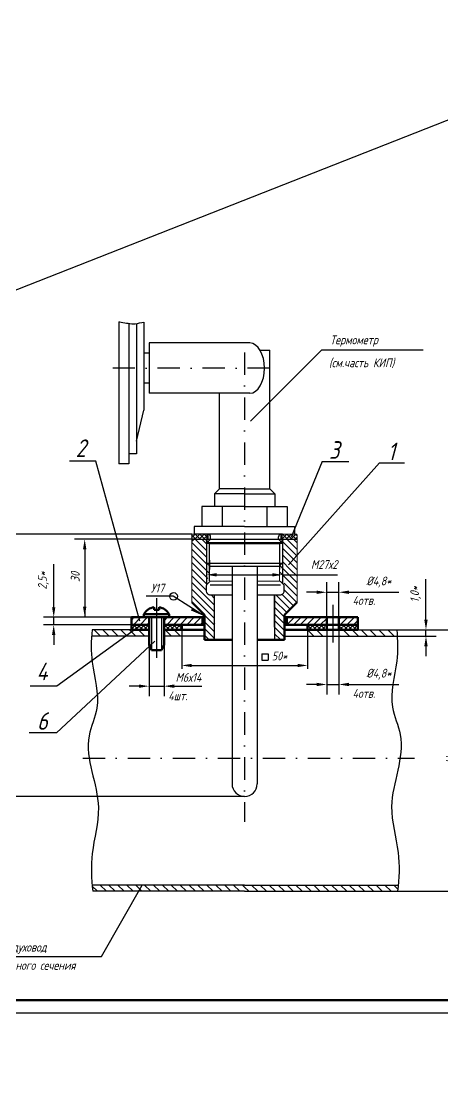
# Model space of a CAD drawing. Header units: inches. Extents: x 2854 to 6563, y -110 to 2015.
# Drawn here: x 5510.4 to 5677.9, y 1356.2 to 1775 of the extents above; entities that cross this region are included whole.
import ezdxf

# ---------------------------------------------------------------- set-up
doc = ezdxf.new("R2010")
doc.units = ezdxf.units.IN
doc.header["$LTSCALE"] = 0.7
doc.header["$MEASUREMENT"] = 0
doc.linetypes.add('DASHDOT', pattern=[25.4, 12.7, -6.35, 0, -6.35])
doc.styles.get("Standard").update_dxf_attribs({"font": 'romand.shx', "width": 0.8, "oblique": 15, "height": 3.5})
doc.dimstyles.get("Standard").update_dxf_attribs({"dimtxt": 3.5, "dimasz": 4, "dimexe": 4, "dimexo": 0, "dimgap": 2, "dimtad": 1, "dimdec": 0, "dimdsep": 46, "dimtxsty": 'Standard', "dimcen": 0.09, "dimadec": 0, "dimazin": 0, "dimtfac": 1, "dimtdec": 0, "dimtmove": 0, "dimatfit": 3, "dimfxl": 0, "dimtolj": 1, "dimtzin": 0, "dimlwd": 25, "dimlwe": 25, "dimarcsym": 0})

# ---------------------------------------------------------------- blocks, each defined once
blk = doc.blocks.new('*D123')
at = {"color": 0, "lineweight": 25}
for p, q in [((5671.2, 1537.07), (5671.2, 1553.25)), ((5659.58, 1533.07), (5675.2, 1533.07)), ((5671.2, 1530.57), (5671.2, 1533.07)), ((5659.77, 1530.57), (5675.2, 1530.57)), ((5671.2, 1526.57), (5671.2, 1522.57))]:
    blk.add_line(p, q, dxfattribs=at)
for points in [[(5670.54, 1537.07), (5671.87, 1537.07), (5671.2, 1533.07)], [(5670.54, 1526.57), (5671.87, 1526.57), (5671.2, 1530.57)]]:
    blk.add_solid(points, dxfattribs=at)
at = {"layer": 'DEFPOINTS', "color": 0, "lineweight": 25}
for p in [(5659.58, 1533.07), (5671.2, 1533.07), (5659.77, 1530.57)]:
    blk.add_point(p, dxfattribs=at)
at = {"color": 0, "lineweight": 25, "insert": (5667.12, 1547.16), "char_height": 3.5, "attachment_point": 5, "rotation": 90}
blk.add_mtext('\\A1;1,0*', dxfattribs=at)
blk = doc.blocks.new('*D124')
at = {"color": 0, "lineweight": 25}
for p, q in [((5659.58, 1533.07), (5688.58, 1533.07)), ((5684.58, 1529.07), (5684.58, 1433.17)), ((5659.95, 1429.17), (5688.58, 1429.17))]:
    blk.add_line(p, q, dxfattribs=at)
for points in [[(5683.91, 1529.07), (5685.25, 1529.07), (5684.58, 1533.07)], [(5683.91, 1433.17), (5685.25, 1433.17), (5684.58, 1429.17)]]:
    blk.add_solid(points, dxfattribs=at)
at = {"layer": 'DEFPOINTS', "color": 0, "lineweight": 25}
for p in [(5659.58, 1533.07), (5659.95, 1429.17), (5684.58, 1429.17)]:
    blk.add_point(p, dxfattribs=at)
at = {"color": 0, "lineweight": 25, "insert": (5680.83, 1481.12), "char_height": 3.5, "attachment_point": 5, "rotation": 90}
blk.add_mtext('\\A1;H', dxfattribs=at)
blk = doc.blocks.new('*D125')
at = {"color": 0, "lineweight": 25}
for p, q in [((5631.78, 1538.07), (5631.78, 1552.01)), ((5636.58, 1538.07), (5636.58, 1552.01)), ((5627.78, 1548.01), (5623.78, 1548.01)), ((5631.78, 1548.01), (5636.58, 1548.01)), ((5640.58, 1548.01), (5660.36, 1548.01))]:
    blk.add_line(p, q, dxfattribs=at)
for points in [[(5627.78, 1548.68), (5627.78, 1547.35), (5631.78, 1548.01)], [(5640.58, 1548.68), (5640.58, 1547.35), (5636.58, 1548.01)]]:
    blk.add_solid(points, dxfattribs=at)
at = {"layer": 'DEFPOINTS', "color": 0, "lineweight": 25}
for p in [(5636.58, 1548.01), (5631.78, 1538.07), (5636.58, 1538.07)]:
    blk.add_point(p, dxfattribs=at)
at = {"color": 0, "lineweight": 25, "insert": (5652.47, 1552.1), "char_height": 3.5, "attachment_point": 5}
blk.add_mtext('\\A1;%%C4,8*', dxfattribs=at)

msp = doc.modelspace()

# ---------------------------------------------------------------- linework, layer by layer
at = {"lineweight": 25}
for p, q in [((3039.38, 697.05), (6390.81, 2015.37)), ((5629.85, 1644.3), (5601.48, 1615.95)), ((5605.25, 1644.27), (5609.18, 1644.27)), ((5609.18, 1589.09), (5609.18, 1644.27)), ((5629.85, 1644.3), (5670.03, 1644.3)), ((5589.18, 1589.09), (5589.18, 1627.09)), ((5556.18, 1608.09), (5559.18, 1620.37)), ((5540, 1600.09), (5529.54, 1600.09)), ((5557.58, 1536.48), (5540, 1600.09)), ((5630.02, 1599.94), (5617.6, 1569.88)), ((5630.02, 1599.94), (5640.53, 1599.94)), ((5652.69, 1599.42), (5616.65, 1558.89)), ((5652.69, 1599.42), (5662.67, 1599.42)), ((5587.18, 1587.09), (5589.18, 1589.09)), ((5609.18, 1589.09), (5611.18, 1587.09)), ((5578.18, 1571.09), (5499.14, 1571.09)), ((5579.56, 1571.09), (5578.09, 1569.62)), ((5579.78, 1569.09), (5578.09, 1570.78)), ((5581.33, 1571.09), (5579.33, 1569.09)), ((5581.55, 1569.09), (5579.55, 1571.09)), ((5583.09, 1571.09), (5581.09, 1569.09)), ((5583.32, 1569.09), (5581.32, 1571.09)), ((5584.36, 1570.59), (5582.86, 1569.09)), ((5584.36, 1569.82), (5583.09, 1571.09)), ((5614.18, 1571.09), (5613.69, 1570.61)), ((5615.94, 1571.09), (5613.94, 1569.09)), ((5616.17, 1569.09), (5614.17, 1571.09)), ((5617.71, 1571.09), (5615.71, 1569.09)), ((5617.94, 1569.09), (5615.94, 1571.09)), ((5619.48, 1571.09), (5617.48, 1569.09)), ((5619.7, 1569.09), (5617.7, 1571.09)), ((5619.96, 1570.6), (5619.47, 1571.09)), ((5579.33, 1569.09), (5531.63, 1569.09)), ((5584.04, 1561.97), (5578.18, 1567.82)), ((5584.04, 1564.62), (5579.57, 1569.09)), ((5584.04, 1567.27), (5582.22, 1569.09)), ((5584.04, 1567.51), (5585.63, 1569.09)), ((5614.17, 1567.51), (5612.58, 1569.09)), ((5614.4, 1569.09), (5613.69, 1569.79)), ((5620.03, 1562.34), (5614.17, 1568.2)), ((5620.03, 1564.99), (5615.93, 1569.09)), ((5620.03, 1567.64), (5618.58, 1569.09)), ((5619.96, 1569.8), (5619.25, 1569.09)), ((5535.63, 1565.09), (5535.63, 1538.07)), ((5584.04, 1559.31), (5578.18, 1565.17)), ((5585.18, 1555.52), (5578.18, 1562.52)), ((5620.03, 1559.69), (5614.17, 1565.55)), ((5619.95, 1557.11), (5614.17, 1562.9)), ((5523.33, 1542.07), (5523.33, 1559.18)), ((5584.55, 1553.5), (5578.18, 1559.87)), ((5620.03, 1551.73), (5613.12, 1558.63)), ((5614.17, 1561.61), (5614.17, 1551.58)), ((5617.3, 1557.11), (5614.17, 1560.24)), ((5583.98, 1551.42), (5578.18, 1557.22)), ((5583.98, 1548.77), (5578.18, 1554.57)), ((5588.02, 1554.95), (5613.03, 1554.95)), ((5620.03, 1549.08), (5613.03, 1556.08)), ((5614.65, 1557.11), (5614.17, 1557.59)), ((5614.17, 1554.95), (5636.12, 1554.95)), ((5620.03, 1554.39), (5617.3, 1557.11)), ((5620.03, 1557.04), (5619.95, 1557.11)), ((5587.18, 1542.91), (5578.18, 1551.91)), ((5620.03, 1546.43), (5614.82, 1551.63)), ((5570.83, 1546.49), (5560.1, 1546.49)), ((5587.18, 1540.26), (5578.18, 1549.26)), ((5587.18, 1537.61), (5578.18, 1546.61)), ((5587.18, 1545.57), (5585.82, 1546.93)), ((5617.22, 1541.28), (5611.58, 1546.93)), ((5618.55, 1542.61), (5614.02, 1547.14)), ((5619.87, 1543.93), (5614.82, 1548.98)), ((5615.9, 1539.95), (5611.09, 1544.76)), ((5615.03, 1538.17), (5611.09, 1542.11)), ((5554.18, 1538.07), (5519.33, 1538.07)), ((5523.33, 1535.07), (5523.33, 1538.07)), ((5554.18, 1536.93), (5555.32, 1538.07)), ((5554.97, 1535.07), (5557.97, 1538.07)), ((5557.62, 1535.07), (5560.62, 1538.07)), ((5567.18, 1536.67), (5568.58, 1538.07)), ((5568.23, 1535.07), (5571.23, 1538.07)), ((5570.88, 1535.07), (5573.88, 1538.07)), ((5573.53, 1535.07), (5576.53, 1538.07)), ((5576.18, 1535.07), (5579.18, 1538.07)), ((5578.84, 1535.07), (5581.84, 1538.07)), ((5587.18, 1534.96), (5583.18, 1538.96)), ((5610.98, 1538.04), (5611, 1538.07)), ((5615.03, 1535.52), (5611.09, 1539.46)), ((5615.96, 1535.07), (5618.96, 1538.07)), ((5618.61, 1535.07), (5621.61, 1538.07)), ((5621.26, 1535.07), (5624.26, 1538.07)), ((5623.91, 1535.07), (5626.91, 1538.07)), ((5626.56, 1535.07), (5629.56, 1538.07)), ((5629.22, 1535.07), (5631.78, 1537.63)), ((5636.58, 1537.13), (5637.52, 1538.07)), ((5637.17, 1535.07), (5640.17, 1538.07)), ((5639.82, 1535.07), (5642.82, 1538.07)), ((5554.18, 1535.07), (5519.33, 1535.07)), ((5557.26, 1534.39), (5524.58, 1510.64)), ((5561.18, 1533.07), (5538.55, 1533.07)), ((5541.85, 1530.57), (5539.35, 1533.07)), ((5545.39, 1530.57), (5542.89, 1533.07)), ((5548.92, 1530.57), (5546.42, 1533.07)), ((5552.46, 1530.57), (5549.96, 1533.07)), ((5555.99, 1530.57), (5553.49, 1533.07)), ((5555.85, 1535.07), (5554.18, 1533.39)), ((5561.18, 1535.07), (5554.18, 1535.07)), ((5555.26, 1533.07), (5554.18, 1534.15)), ((5561.18, 1533.07), (5554.18, 1533.07)), ((5561.18, 1533.07), (5554.18, 1533.07)), ((5561.18, 1533.07), (5554.18, 1533.07)), ((5561.18, 1533.07), (5554.18, 1533.07)), ((5561.18, 1533.07), (5554.18, 1533.07)), ((5557.03, 1533.07), (5555.03, 1535.07)), ((5557.62, 1535.07), (5555.62, 1533.07)), ((5558.8, 1533.07), (5556.8, 1535.07)), ((5559.53, 1530.57), (5557.03, 1533.07)), ((5559.39, 1535.07), (5557.39, 1533.07)), ((5560.56, 1533.07), (5558.56, 1535.07)), ((5561.16, 1535.07), (5559.16, 1533.07)), ((5560.27, 1535.07), (5561.18, 1535.97)), ((5561.18, 1534.22), (5560.33, 1535.07)), ((5561.18, 1532.45), (5560.56, 1533.07)), ((5561.18, 1533.32), (5560.93, 1533.07)), ((5568.23, 1535.07), (5567.18, 1534.02)), ((5574.18, 1535.07), (5567.18, 1535.07)), ((5567.63, 1533.07), (5567.18, 1533.52)), ((5583.18, 1533.07), (5567.18, 1533.07)), ((5583.18, 1533.07), (5567.18, 1533.07)), ((5583.18, 1533.07), (5567.18, 1533.07)), ((5583.18, 1533.07), (5567.18, 1533.07)), ((5583.18, 1533.07), (5567.18, 1533.07)), ((5583.18, 1533.07), (5567.18, 1533.07)), ((5569.4, 1533.07), (5567.4, 1535.07)), ((5570.13, 1530.57), (5567.63, 1533.07)), ((5570, 1535.07), (5568, 1533.07)), ((5571.17, 1533.07), (5569.17, 1535.07)), ((5571.76, 1535.07), (5569.76, 1533.07)), ((5572.94, 1533.07), (5570.94, 1535.07)), ((5573.67, 1530.57), (5571.17, 1533.07)), ((5573.53, 1535.07), (5571.53, 1533.07)), ((5574.18, 1533.59), (5572.7, 1535.07)), ((5574.18, 1533.95), (5573.3, 1533.07)), ((5574.18, 1533.07), (5574.18, 1517.63)), ((5581.49, 1535.07), (5582.48, 1536.06)), ((5587.18, 1532.31), (5583.18, 1536.31)), ((5587.1, 1529.74), (5583.18, 1533.66)), ((5586.79, 1535.07), (5587.38, 1535.66)), ((5615.03, 1532.87), (5611.09, 1536.81)), ((5615.03, 1530.22), (5611.09, 1534.15)), ((5615.03, 1536.64), (5615.05, 1536.66)), ((5615.03, 1533.07), (5644.18, 1533.07)), ((5615.03, 1533.07), (5643.77, 1533.07)), ((5615.03, 1533.07), (5643.92, 1533.07)), ((5615.03, 1533.07), (5642.34, 1533.07)), ((5625.97, 1533.07), (5623.97, 1535.07)), ((5624.18, 1535.07), (5644.18, 1535.07)), ((5624.18, 1533.07), (5624.18, 1517.63)), ((5626.7, 1530.57), (5624.2, 1533.07)), ((5626.56, 1535.07), (5624.56, 1533.07)), ((5627.74, 1533.07), (5625.74, 1535.07)), ((5628.33, 1535.07), (5626.33, 1533.07)), ((5629.51, 1533.07), (5627.51, 1535.07)), ((5630.24, 1530.57), (5627.74, 1533.07)), ((5630.1, 1535.07), (5628.1, 1533.07)), ((5631.18, 1533.16), (5629.27, 1535.07)), ((5631.18, 1534.38), (5629.87, 1533.07)), ((5631.18, 1534.93), (5631.04, 1535.07)), ((5638.94, 1535.07), (5637.18, 1533.31)), ((5637.18, 1535.07), (5644.18, 1535.07)), ((5638.34, 1533.07), (5637.18, 1534.23)), ((5640.11, 1533.07), (5638.11, 1535.07)), ((5640.84, 1530.57), (5638.34, 1533.07)), ((5640.71, 1535.07), (5638.71, 1533.07)), ((5641.88, 1533.07), (5639.88, 1535.07)), ((5642.47, 1535.07), (5640.47, 1533.07)), ((5643.65, 1533.07), (5641.65, 1535.07)), ((5644.38, 1530.57), (5641.88, 1533.07)), ((5644.18, 1535.01), (5642.24, 1533.07)), ((5642.47, 1535.07), (5644.18, 1536.77)), ((5644.18, 1534.3), (5643.42, 1535.07)), ((5644.18, 1533.24), (5644.01, 1533.07)), ((5644.18, 1533.07), (5659.58, 1533.07)), ((5647.92, 1530.57), (5645.42, 1533.07)), ((5651.45, 1530.57), (5648.95, 1533.07)), ((5654.99, 1530.57), (5652.49, 1533.07)), ((5658.52, 1530.57), (5656.02, 1533.07)), ((5659.58, 1533.05), (5659.56, 1533.07)), ((5523.33, 1531.07), (5523.33, 1527.07)), ((5563.44, 1528.62), (5524.44, 1492.11)), ((5561.18, 1530.57), (5538.36, 1530.57)), ((5583.18, 1530.57), (5567.18, 1530.57)), ((5585.1, 1529.08), (5583.18, 1531)), ((5613.51, 1529.08), (5611.09, 1531.5)), ((5614.67, 1530.57), (5659.77, 1530.57)), ((5631.78, 1530.57), (5631.78, 1507.37)), ((5636.58, 1530.57), (5636.58, 1507.37)), ((5637.31, 1530.57), (5637.18, 1530.7)), ((5561.18, 1527.07), (5561.18, 1506.7)), ((5562.18, 1525.07), (5562.18, 1527.13)), ((5567.18, 1527.07), (5567.18, 1506.7)), ((5605.96, 1523.58), (5608.46, 1523.58)), ((5605.96, 1523.58), (5605.96, 1521.08)), ((5605.96, 1521.08), (5608.46, 1521.08)), ((5608.46, 1523.58), (5608.46, 1521.08)), ((5578.18, 1518.93), (5620.18, 1518.93)), ((5524.58, 1510.64), (5514.01, 1510.64)), ((5557.18, 1510.7), (5553.28, 1510.7)), ((5561.18, 1510.7), (5567.18, 1510.7)), ((5571.18, 1510.7), (5582.12, 1510.7)), ((5627.78, 1511.37), (5623.78, 1511.37)), ((5631.78, 1511.37), (5636.58, 1511.37)), ((5640.58, 1511.37), (5660.36, 1511.37)), ((5524.44, 1492.11), (5513.6, 1492.11)), ((5599.18, 1466.9), (5499.14, 1466.9)), ((5599.18, 1431.67), (5538.58, 1431.67)), ((5540.71, 1429.17), (5538.61, 1431.27)), ((5599.18, 1429.17), (5538.84, 1429.17)), ((5544.25, 1429.17), (5541.75, 1431.67)), ((5542.31, 1403.26), (5558.41, 1431.67)), ((5547.78, 1429.17), (5545.28, 1431.67)), ((5551.32, 1429.17), (5548.82, 1431.67)), ((5554.86, 1429.17), (5552.36, 1431.67)), ((5558.39, 1429.17), (5555.89, 1431.67)), ((5561.93, 1429.17), (5559.43, 1431.67)), ((5565.46, 1429.17), (5562.96, 1431.67)), ((5569, 1429.17), (5566.5, 1431.67)), ((5572.53, 1429.17), (5570.03, 1431.67)), ((5576.07, 1429.17), (5573.57, 1431.67)), ((5579.6, 1429.17), (5577.1, 1431.67)), ((5583.14, 1429.17), (5580.64, 1431.67)), ((5586.68, 1429.17), (5584.18, 1431.67)), ((5590.21, 1429.17), (5587.71, 1431.67)), ((5593.75, 1429.17), (5591.25, 1431.67)), ((5597.28, 1429.17), (5594.78, 1431.67)), ((5599.18, 1430.81), (5598.32, 1431.67)), ((5599.18, 1431.67), (5660.21, 1431.67)), ((5600.82, 1429.17), (5599.18, 1430.81)), ((5599.18, 1429.17), (5659.95, 1429.17)), ((5604.35, 1429.17), (5601.85, 1431.67)), ((5607.89, 1429.17), (5605.39, 1431.67)), ((5611.42, 1429.17), (5608.92, 1431.67)), ((5614.96, 1429.17), (5612.46, 1431.67)), ((5618.5, 1429.17), (5616, 1431.67)), ((5622.03, 1429.17), (5619.53, 1431.67)), ((5625.57, 1429.17), (5623.07, 1431.67)), ((5629.1, 1429.17), (5626.6, 1431.67)), ((5632.64, 1429.17), (5630.14, 1431.67)), ((5636.17, 1429.17), (5633.67, 1431.67)), ((5639.71, 1429.17), (5637.21, 1431.67)), ((5643.24, 1429.17), (5640.74, 1431.67)), ((5646.78, 1429.17), (5644.28, 1431.67)), ((5650.32, 1429.17), (5647.82, 1431.67)), ((5653.85, 1429.17), (5651.35, 1431.67)), ((5657.39, 1429.17), (5654.89, 1431.67)), ((5660.05, 1430.05), (5658.42, 1431.67)), ((5489.38, 1403.26), (5542.31, 1403.26))]:
    msp.add_line(p, q, dxfattribs=at)
at = {"linetype": 'Continuous'}
for p, q in [((5549.18, 1655.47), (5549.18, 1599.09)), ((5553.18, 1654.85), (5553.18, 1599.09)), ((5556.18, 1654.8), (5556.18, 1603.09)), ((5559.18, 1655.4), (5559.18, 1620.37)), ((5561.18, 1647.09), (5561.18, 1627.09)), ((5587.18, 1587.09), (5587.18, 1582.09)), ((5611.18, 1587.09), (5611.18, 1582.09)), ((5582.18, 1582.09), (5582.18, 1574.09)), ((5590.18, 1582.09), (5590.18, 1574.09)), ((5608.03, 1582.09), (5608.03, 1574.09)), ((5616.03, 1582.09), (5616.03, 1574.09)), ((5579.18, 1574.09), (5579.18, 1571.09)), ((5619.03, 1574.09), (5619.03, 1571.09)), ((5594.18, 1558.44), (5594.18, 1471.9)), ((5604.18, 1558.44), (5604.18, 1471.9)), ((5564.18, 1545.68), (5564.18, 1521.98)), ((5634.18, 1542.97), (5634.18, 1528.03)), ((5562.18, 1538.07), (5562.18, 1525.07)), ((5566.18, 1538.07), (5566.18, 1525.07)), ((5631.78, 1533.07), (5631.78, 1530.57)), ((5636.58, 1533.07), (5636.58, 1530.57))]:
    msp.add_line(p, q, dxfattribs=at)
for p, q in [((5601.21, 1647.09), (5561.18, 1647.09)), ((5601.21, 1647.09), (5576.87, 1647.09)), ((5561.18, 1643.09), (5559.18, 1643.09)), ((5561.18, 1631.09), (5559.18, 1631.09)), ((5601.21, 1627.09), (5561.18, 1627.09)), ((5601.21, 1627.09), (5577.15, 1627.09)), ((5556.18, 1603.09), (5553.18, 1603.09)), ((5553.18, 1599.09), (5549.18, 1599.09)), ((5599.18, 1589.09), (5589.18, 1589.09)), ((5599.18, 1589.09), (5609.18, 1589.09)), ((5599.18, 1587.09), (5587.18, 1587.09)), ((5599.18, 1587.09), (5611.18, 1587.09)), ((5593.18, 1582.09), (5582.18, 1582.09)), ((5599.18, 1582.09), (5582.18, 1582.09)), ((5599.18, 1582.09), (5616.03, 1582.09)), ((5599.18, 1574.09), (5579.18, 1574.09)), ((5599.18, 1571.09), (5579.18, 1571.09)), ((5599.18, 1574.09), (5619.03, 1574.09)), ((5614.18, 1571.09), (5599.18, 1571.09)), ((5584.02, 1567.51), (5599.18, 1567.51)), ((5584.04, 1569.02), (5584.04, 1565.88)), ((5585.63, 1568.8), (5585.63, 1570.09)), ((5605.03, 1567.51), (5614.17, 1567.51)), ((5612.64, 1569.02), (5612.64, 1570.09)), ((5613.03, 1567.51), (5613.03, 1565.88)), ((5614.17, 1569.02), (5614.17, 1565.88)), ((5584.04, 1565.88), (5584.04, 1554.43)), ((5613.03, 1565.88), (5613.03, 1560.77)), ((5614.17, 1565.88), (5614.17, 1554.43)), ((5584.02, 1559.64), (5599.18, 1559.64)), ((5584.02, 1559.64), (5585.18, 1558.48)), ((5585.18, 1560.77), (5585.18, 1557.11)), ((5585.18, 1558.44), (5599.18, 1558.44)), ((5599.18, 1559.64), (5614.14, 1559.64)), ((5599.18, 1558.44), (5613.03, 1558.44)), ((5613.03, 1560.77), (5613.03, 1557.11)), ((5614.14, 1559.64), (5613.03, 1558.54)), ((5584.04, 1554.43), (5584.04, 1550.86)), ((5614.17, 1554.43), (5614.17, 1553.58)), ((5583.26, 1538.45), (5570.83, 1546.49)), ((5587.18, 1529.08), (5587.18, 1546.93)), ((5611.03, 1534.09), (5611.03, 1546.93)), ((5302.11, 1380.88), (5896.11, 1380.88))]:
    msp.add_line(p, q)
at = {"linetype": 'DASHDOT'}
for p, q in [((5599.18, 1643.34), (5599.18, 1456.76)), ((5609.18, 1637.09), (5546.77, 1637.09))]:
    msp.add_line(p, q, dxfattribs=at)
at = {"lineweight": 50}
for p, q in [((5584.45, 1571.09), (5584.45, 1569.09)), ((5613.76, 1571.09), (5613.76, 1569.09)), ((5599.18, 1567.49), (5585.18, 1567.49)), ((5613.03, 1567.49), (5599.18, 1567.49)), ((5583.18, 1539.08), (5578.18, 1544.08)), ((5615.03, 1539.08), (5620.03, 1544.08)), ((5583.18, 1538.07), (5554.18, 1538.07)), ((5569.18, 1539.35), (5559.18, 1539.35)), ((5565.18, 1541.05), (5563.18, 1541.05)), ((5615.03, 1538.07), (5644.18, 1538.07)), ((5631.78, 1533.07), (5631.78, 1538.07)), ((5636.58, 1533.07), (5636.58, 1538.07)), ((5561.18, 1535.07), (5554.18, 1535.07)), ((5561.18, 1533.07), (5554.18, 1533.07)), ((5583.18, 1535.07), (5567.18, 1535.07)), ((5583.18, 1533.07), (5567.18, 1533.07)), ((5615.03, 1535.07), (5644.18, 1535.07)), ((5644.18, 1533.07), (5615.03, 1533.07)), ((5561.18, 1527.07), (5562.18, 1525.07)), ((5566.18, 1525.07), (5562.18, 1525.07)), ((5567.18, 1527.07), (5566.18, 1525.07)), ((5310.11, 1385.88), (5891.11, 1385.88))]:
    msp.add_line(p, q, dxfattribs=at)
at = {"color": 0}
for p, q in [((5578.18, 1568.19), (5579.08, 1569.09)), ((5613.32, 1546.85), (5613.41, 1546.94)), ((5586.45, 1529.08), (5587.18, 1529.82))]:
    msp.add_line(p, q, dxfattribs=at)
at = {"linetype": 'Continuous', "lineweight": 50}
for p, q in [((5563.18, 1542.03), (5563.18, 1541.05)), ((5565.18, 1542.03), (5565.18, 1541.05)), ((5554.18, 1538.07), (5554.18, 1533.07)), ((5559.18, 1539.35), (5559.18, 1538.05)), ((5561.18, 1538.07), (5561.18, 1527.07)), ((5567.18, 1538.07), (5567.18, 1527.07)), ((5569.18, 1539.35), (5569.18, 1538.05)), ((5582.48, 1538.07), (5582.48, 1535.07)), ((5583.18, 1539.08), (5583.18, 1529.08)), ((5615.03, 1539.08), (5615.03, 1529.08)), ((5615.88, 1538.07), (5615.88, 1535.07)), ((5644.18, 1538.07), (5644.18, 1533.07)), ((5644.18, 1538.07), (5644.18, 1533.07)), ((5561.18, 1535.07), (5561.18, 1533.07)), ((5567.18, 1535.07), (5567.18, 1533.07)), ((5574.18, 1535.07), (5574.18, 1533.07)), ((5624.18, 1535.07), (5624.18, 1533.07))]:
    msp.add_line(p, q, dxfattribs=at)
at = {"color": 0, "linetype": 'ByBlock', "lineweight": 50}
for p, q in [((5594.18, 1529.08), (5583.18, 1529.08)), ((5615.03, 1529.08), (5604.18, 1529.08))]:
    msp.add_line(p, q, dxfattribs=at)
at = {"linetype": 'DASHDOT', "lineweight": 25}
msp.add_line((5534.86, 1482.12), (5666.58, 1482.12), dxfattribs=at)
for points, const_width in [([(5599.18, 1571.09), (5578.18, 1571.09)], 0.5), ([(5578.18, 1571.09), (5578.18, 1565.88)], 0.5), ([(5614.63, 1571.09), (5599.18, 1571.09)], 0.5), ([(5613.12, 1571.09), (5620.03, 1571.09)], 0.5), ([(5620.03, 1571.09), (5620.03, 1565.88)], 0.5), ([(5599.18, 1569.09), (5578.18, 1569.09)], 0.5), ([(5585.18, 1567.49), (5583.58, 1569.09)], 0.5), ([(5585.18, 1567.49), (5585.18, 1565.88)], 0.5), ([(5593.18, 1569.09), (5586.93, 1569.09)], 0.5), ([(5599.18, 1569.09), (5609.78, 1569.09)], 0.5), ([(5614.63, 1569.09), (5605.03, 1569.09)], 0.5), ([(5613.03, 1567.49), (5614.63, 1569.09)], 0.5), ([(5613.03, 1567.49), (5613.03, 1565.88)], 0.5), ([(5613.12, 1569.09), (5620.03, 1569.09)], 0.5), ([(5578.18, 1565.88), (5578.18, 1554.43)], 0.5), ([(5585.18, 1565.88), (5585.18, 1552.43)], 0.5), ([(5613.03, 1565.88), (5613.03, 1552.43)], 0.5), ([(5620.03, 1565.88), (5620.03, 1554.43)], 0.5), ([(5578.18, 1554.43), (5578.18, 1544.08)], 0.5), ([(5578.18, 1554.84), (5578.18, 1544.08)], 0.25), ([(5620.03, 1554.43), (5620.03, 1544.08)], 0.5), ([(5620.03, 1554.58), (5620.03, 1544.08)], 0.25), ([(5583.98, 1550.51), (5583.98, 1548.53)], 0.5), ([(5584.27, 1551.22), (5585.48, 1552.43)], 0.5), ([(5594.18, 1552.43), (5585.18, 1552.43)], 0.5), ([(5594.18, 1550.93), (5585.38, 1550.93)], 0.5), ([(5594.18, 1550.93), (5585.58, 1550.93)], 0.5), ([(5613.32, 1552.43), (5604.18, 1552.43)], 0.5), ([(5604.18, 1550.93), (5613.22, 1550.93)], 0.5), ([(5604.18, 1550.93), (5613.42, 1550.93)], 0.5), ([(5613.03, 1552.43), (5607.03, 1552.43)], 0.5), ([(5614.53, 1551.22), (5613.32, 1552.43)], 0.5), ([(5614.82, 1550.51), (5614.82, 1548.53)], 0.5), ([(5591.18, 1546.93), (5585.58, 1546.93)], 0.5), ([(5594.18, 1546.93), (5585.58, 1546.93)], 0.5), ([(5587.2, 1529.08), (5587.2, 1546.93)], 0.5), ([(5604.18, 1546.93), (5613.22, 1546.93)], 0.5), ([(5607.03, 1546.93), (5613.22, 1546.93)], 0.5), ([(5611.09, 1529.08), (5611.09, 1546.93)], 0.5)]:
    msp.add_lwpolyline(points, dxfattribs=dict(const_width=const_width))
at = {"const_width": 0.5}
for points in [[(5584.27, 1551.22, 0.198912), (5583.98, 1550.51, 0.198912)], [(5614.53, 1551.22, -0.198912), (5614.82, 1550.51, -0.198912)], [(5583.98, 1548.53, 0.414214), (5585.58, 1546.93, 0.414214)], [(5614.82, 1548.53, -0.414214), (5613.22, 1546.93, -0.414214)]]:
    msp.add_lwpolyline(points, format="xyb", dxfattribs=at)
msp.add_lwpolyline([(5583.26, 1538.45, 0, 1, 0), (5578.06, 1541.23, 1, 1, 0)], format="xyseb")
msp.add_circle((5570.95, 1546.38), 1.5)
for centre, start, end in [((5584.63, 1570.09), 0, 90), ((5613.64, 1570.09), 90, 180)]:
    msp.add_arc(centre, 1, start, end)
at = {"lineweight": 50}
for centre, start, end in [((5563.63, 1537.05), 95.1768, 152.6129), ((5564.73, 1537.05), 27.3871, 84.8232)]:
    msp.add_arc(centre, 5, start, end, dxfattribs=at)
at = {"lineweight": 25}
msp.add_arc((5599.18, 1471.9), 5, 180, 0, dxfattribs=at)
msp.add_ellipse((5601.17, 1637.09), major_axis=(-0.04, 10), ratio=0.588942, start_param=3.141944, end_param=6.269404, dxfattribs=at)
for points, knots in [([(5549.18, 1655.47), (5549.49, 1655.45), (5551.78, 1655.17), (5554.93, 1654.25), (5558.03, 1655.23), (5559.18, 1655.4)], [7.62057, 7.62057, 7.62057, 7.62057, 8.491434, 14.135611, 17.59234, 17.59234, 17.59234, 17.59234]), ([(5538.55, 1533.07), (5538.16, 1528.79), (5537.97, 1518.39), (5542.68, 1504.07), (5533.64, 1485.54), (5544.12, 1465.79), (5537.8, 1445.3), (5538.24, 1434.19), (5538.84, 1429.17)], [13.314874, 13.314874, 13.314874, 13.314874, 26.203933, 44.532425, 55.889617, 84.69372, 103.092718, 118.211579, 118.211579, 118.211579, 118.211579]), ([(5659.58, 1533.07), (5659.97, 1528.93), (5660.18, 1518.68), (5655.62, 1504.48), (5664.79, 1486.02), (5654.45, 1466.19), (5660.97, 1445.6), (5660.56, 1434.34), (5659.95, 1429.17)], [13.755053, 13.755053, 13.755053, 13.755053, 26.203933, 44.532425, 55.889617, 84.69372, 103.092718, 118.652279, 118.652279, 118.652279, 118.652279])]:
    msp.add_open_spline(points, degree=3, knots=knots, dxfattribs=at)
for points in [[(5534.97, 1565.09), (5536.3, 1565.09), (5535.63, 1569.09)], [(5588.02, 1555.61), (5588.02, 1554.28), (5584.02, 1554.95)], [(5610.17, 1555.61), (5610.17, 1554.28), (5614.17, 1554.95)], [(5522.66, 1542.07), (5523.99, 1542.07), (5523.33, 1538.07)], [(5534.97, 1542.26), (5536.3, 1542.26), (5535.63, 1538.26)], [(5522.66, 1531.07), (5523.99, 1531.07), (5523.33, 1535.07)], [(5578.18, 1519.59), (5578.18, 1518.26), (5574.18, 1518.93)], [(5620.18, 1519.59), (5620.18, 1518.26), (5624.18, 1518.93)], [(5627.78, 1512.04), (5627.78, 1510.7), (5631.78, 1511.37)], [(5640.58, 1512.04), (5640.58, 1510.7), (5636.58, 1511.37)], [(5557.18, 1511.37), (5557.18, 1510.03), (5561.18, 1510.7)], [(5571.18, 1511.37), (5571.18, 1510.03), (5567.18, 1510.7)]]:
    msp.add_solid(points, dxfattribs=at)
at = {"layer": 'DEFPOINTS', "color": 0, "linetype": 'ByBlock'}
for p in [(5583.92, 1572.04), (5578.18, 1569.09), (5578.18, 1569.09), (5578.18, 1569.08), (5621.14, 1568.86), (5614.54, 1563.35), (5583.71, 1557.1), (5583.71, 1555.93), (5584.01, 1554.7), (5584.01, 1554.7), (5614.85, 1554.7), (5585.98, 1552.7), (5585.58, 1546.93), (5585.58, 1546.93), (5613.22, 1546.93), (5587.2, 1540.81)]:
    msp.add_point(p, dxfattribs=at)

# ---------------------------------------------------------------- texts
at = {"lineweight": 25, "attachment_point": 1}
for s, insert, char_height, width in [('Термометр', (5633.1, 1650.05), 3.5, 79.017), ('(см.часть КИП)', (5632.69, 1640.95), 3.5, 70.1575), ('2', (5532.07, 1608.77), 7, 31.6939), ('3', (5632.69, 1608.04), 7, 31.6939), ('1', (5655.98, 1607.49), 7, 31.6939), ('У17', (5561.92, 1551.4), 3.5, 15.4142), ('4отв.', (5642.02, 1546.5), 3.5, 17.9366), ('4', (5516.48, 1520.05), 7, 31.6939), ('4шт.', (5568.81, 1508.6), 3.5, 17.9366), ('4отв.', (5642.02, 1509.56), 3.5, 17.9366), ('6', (5516.7, 1500.36), 7, 31.6939), ('Воздуховод ', (5500.77, 1408.71), 3.5, 55.7083), ('прямоугольного сечения', (5487.76, 1401.47), 3.5, 65.7531)]:
    msp.add_mtext(s, dxfattribs=dict(at, insert=insert, char_height=char_height, width=width))
at = {"lineweight": 25, "char_height": 3.5, "attachment_point": 5}
for s, insert in [('М27х2', (5630.76, 1559.03)), ('50*', (5613, 1522.68)), ('\\A1;%%C4,8*', (5652.47, 1515.45)), ('\\A1;М6х14', (5576.86, 1514.18))]:
    msp.add_mtext(s, dxfattribs=dict(at, insert=insert))
at = {"lineweight": 25, "char_height": 3.5, "attachment_point": 5, "rotation": 90}
for s, insert in [('\\A1;2,5*', (5519.24, 1552.63)), ('\\A1;30', (5531.88, 1554.09))]:
    msp.add_mtext(s, dxfattribs=dict(at, insert=insert))

# ---------------------------------------------------------------- dimensions: what is measured, and where the dimension line sits
at = {"lineweight": 25}
dim = msp.add_linear_dim(base=(5636.58, 1548.01), p1=(5631.78, 1538.07), p2=(5636.58, 1538.07), text='%%C4,8*', dimstyle='Standard', dxfattribs=at)
dim.commit()
dim.dimension.update_dxf_attribs({"geometry": '*D125', "text_midpoint": (5652.47, 1552.1)})
for base, p1, p2, text, picture, middle in [((5671.2, 1533.07), (5659.77, 1530.57), (5659.58, 1533.07), '1,0*', '*D123', (5667.12, 1547.16)), ((5684.58, 1429.17), (5659.58, 1533.07), (5659.95, 1429.17), 'H', '*D124', (5680.83, 1481.12))]:
    dim = msp.add_linear_dim(base=base, p1=p1, p2=p2, angle=90, text=text, dimstyle='Standard', dxfattribs=at)
    dim.commit()
    dim.dimension.update_dxf_attribs({"geometry": picture, "text_midpoint": middle})

doc.saveas('drawing.dxf')
